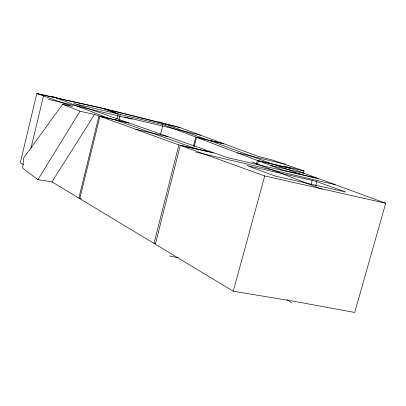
<?xml version="1.0" encoding="UTF-8"?>
<svg xmlns="http://www.w3.org/2000/svg" width="406" height="406" viewBox="0 0 406 406"><rect width="100%" height="100%" fill="white"/><g stroke="black" fill="none" stroke-linecap="round" stroke-linejoin="round"><path stroke-width="0.61" d="M116.892 118.882L118.1 113.984L102.073 108.133L36.819 93.527L20.3 162.765L23.477 164.679M30.978 148.129L43.467 95.933M78.865 198.098L98.942 115.999L94.588 114.426L80.007 111.254L62.631 104.291L23.675 157.924L22.695 168.257L37.946 179.64L51.963 181.868L78.865 198.098L80.094 198.326M155.868 243.742L154.006 243.422L79.789 198.651L99.927 116.355L129.95 123.272L213.47 152.702L178.858 144.906L99.927 116.355M119.065 119.394L120.272 114.502L104.149 108.625L179.285 127.342L224.097 143.82L195.768 137.061L162.979 124.617L120.272 114.502M160.537 134.366L162.979 124.617M154.006 243.422L178.858 144.906M180.284 145.419L155.346 244.229L233.257 291.229L294.259 301.338L354.687 312.468L385.7 203.239L319.74 178.985L227.426 157.614L214.972 153.229L180.284 145.419L264.717 175.96L385.7 203.239M193.444 146.226L195.768 137.061M194.205 146.541L196.534 137.35L224.929 144.125L259.145 156.706L271.888 159.873L304.175 171.012L302.785 172.931M256.257 164.714L257.368 160.431L196.534 137.35M257.516 164.531L258.47 160.852L291.787 168.708L318.38 178.488L283.17 170.226L258.47 160.852M311.037 184.664L312.173 180.376L316.832 181.649L345.968 192.079L275.476 176.179L247.066 165.658L312.173 180.376M315.746 185.745L316.832 181.649M233.257 291.229L264.717 175.96M37.946 179.64L80.007 111.254M51.963 181.868L94.588 114.426M79.789 198.651L81.022 198.884M169.495 256.013L178.204 257.749M62.631 104.291L72.694 106.504L36.819 93.527M37.322 93.71L103.941 108.681L180.188 127.672M135.771 129.321L167.942 136.66M98.942 115.999L128.905 122.906L73.826 103.5L118.1 113.984M195.88 152.093L335.27 184.7M48.207 99.318L132.331 119.181M257.368 160.431L290.594 168.272L285.327 166.333L304.175 171.012M270.421 165.389L304.662 173.443M237.434 152.869L285.525 164.257M124.556 116.958L200.605 135.183M115.045 119.841L196.311 148.835M275.217 164.8L300.876 174.382M209.136 140.359L272.132 163.917M159.167 121.866L206.624 139.649M251.75 161.872L322.039 189.226M52.044 96.242L108.214 118.171M287.113 299.724L291.787 302.983"/></g></svg>
